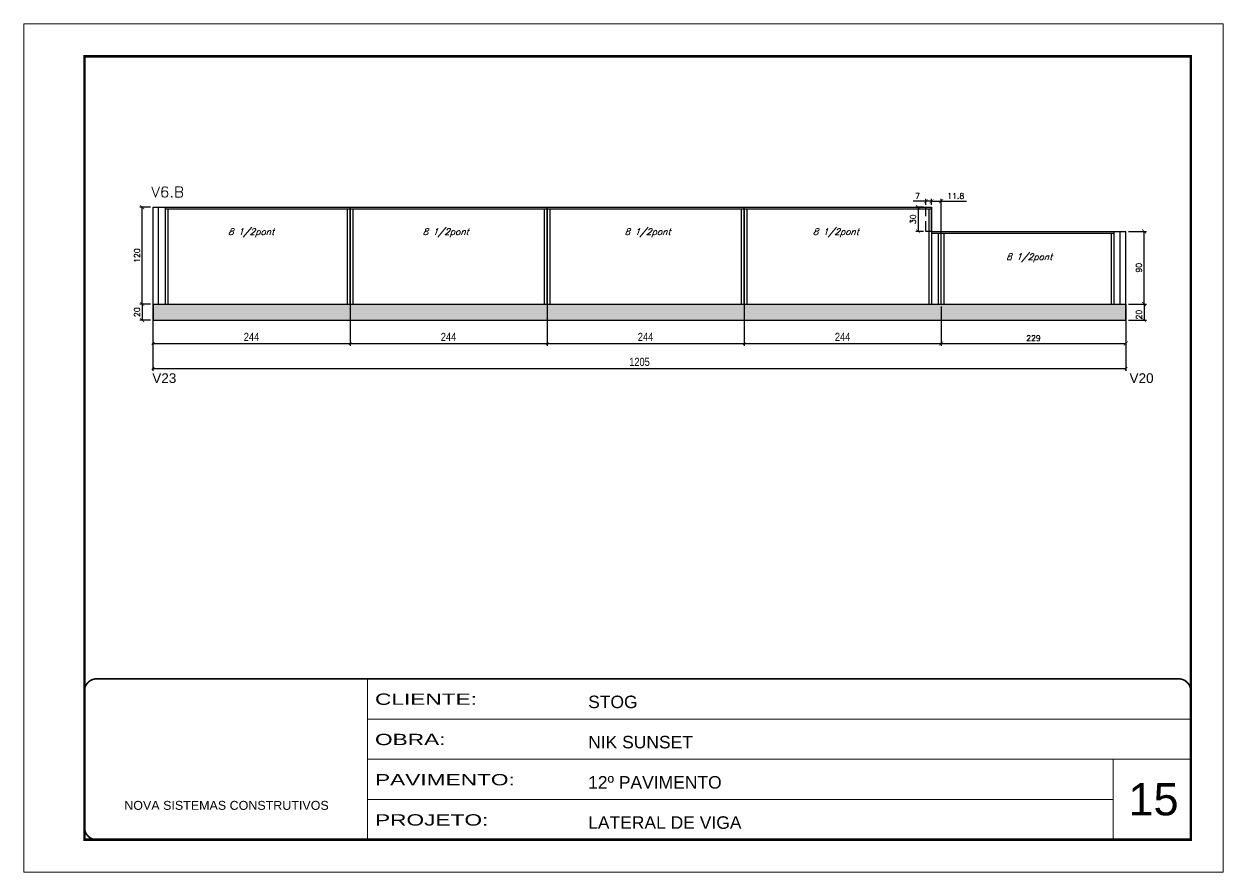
# Model space of a CAD drawing. Extents: x -10448 to -1189, y -11772 to 17235.
# Drawn here: x -7265 to -5780, y 12349 to 13399 of the extents above; entities that cross this region are included whole.
import ezdxf

# ---------------------------------------------------------------- set-up
doc = ezdxf.new("R2010")
doc.units = 0
for name, pattern in [('CONTINUO', [0]), ('DASHED', [0.75, 0.5, -0.25]), ('HIDDEN', [0.375, 0.25, -0.125])]:
    doc.linetypes.add(name, pattern=pattern)
for name, color, linetype in [('5', 5, 'Continuous'), ('COTA', 241, 'Continuous'), ('Painéis', 200, 'Continuous'), ('SARR_2.2x7', 40, 'Continuous'), ('SARR_3.5x7', 81, 'Continuous'), ('texto', 7, 'Continuous')]:
    doc.layers.add(name, color=color, linetype=linetype)
for name, color, linetype, lineweight in [('CARIMBO', 255, 'Continuous', 9), ('Folhas', 255, 'Continuous', 9), ('Hachura', 251, 'Continuous', 9), ('SARRAFO DE PRESSAO', 251, 'DASHED', 9), ('Texto Seção', 7, 'Continuous', 15)]:
    doc.layers.add(name, color=color, linetype=linetype, lineweight=lineweight)
doc.styles.add('ARIAL', font='arial.ttf')
doc.styles.add('COTA TECNICA', font='techl___.ttf', dxfattribs={"height": 10})
doc.styles.add('REGUA-120', font='ROMANS.shx', dxfattribs={"height": 15})
doc.styles.add('Romans', font='romans.shx')
doc.styles.get("Standard").update_dxf_attribs({"font": 'arial.ttf'})
doc.styles.add('Tecnologia', font='')
doc.styles.get('Tecnologia').set_extended_font_data('Forgotten Futurist')
doc.dimstyles.new('Cota Paínel', dxfattribs={"dimtxt": 7, "dimasz": 5, "dimexe": 3, "dimexo": 3, "dimgap": 3, "dimtad": 1, "dimdec": 1, "dimzin": 12, "dimdsep": 46, "dimtxsty": 'Romans', "dimblk": 'ARCHTICK', "dimcen": 0, "dimclrd": 4, "dimclre": 4, "dimclrt": 1, "dimadec": 1, "dimazin": 3, "dimtfac": 1, "dimtdec": 1, "dimtmove": 0, "dimatfit": 3, "dimldrblk": 'OBLIQUE', "dimfxl": 1, "dimtolj": 1, "dimtzin": 12, "dimarcsym": 0})
doc.dimstyles.new('PAINEL', dxfattribs={"dimtxt": 10, "dimasz": 3, "dimexe": 3, "dimexo": 3, "dimgap": 3, "dimtad": 1, "dimdec": 1, "dimzin": 12, "dimdsep": 46, "dimtxsty": 'COTA TECNICA', "dimblk1": 'OBLIQUE', "dimblk2": 'OBLIQUE', "dimsah": 1, "dimcen": 0.9, "dimclrd": 4, "dimclre": 4, "dimclrt": 240, "dimadec": 1, "dimazin": 3, "dimtfac": 1, "dimtdec": 1, "dimtmove": 0, "dimatfit": 3, "dimfxl": 1, "dimtolj": 1, "dimtzin": 12, "dimarcsym": 0})

# ---------------------------------------------------------------- blocks, each defined once
blk = doc.blocks.new('9999999999')
at = {"color": 30, "linetype": 'CONTINUO'}
for p, q in [((98564.6, 34230.2), (98564.6, 34429.4)), ((98564.6, 34379.6), (99584, 34379.6)), ((98564.6, 34329.8), (99488, 34329.8)), ((99584, 34329.8), (99488, 34329.8)), ((99488, 34329.8), (99488, 34230.2)), ((98564.6, 34280), (99488, 34280))]:
    blk.add_line(p, q, dxfattribs=at)
at = {"color": 30, "linetype": 'CONTINUO', "const_width": 2}
blk.add_lwpolyline([(99584, 34230.2), (99584, 34414.4, 0.414214), (99569, 34429.4), (98229, 34429.4, 0.414214), (98214, 34414.4), (98214, 34245.2, 0.414214), (98229, 34230.2), (99584, 34230.2)], format="xyb", dxfattribs=at)
at = {"layer": 'Folhas'}
blk.add_lwpolyline([(98139, 34190.2), (99624, 34190.2), (99624, 35240.2), (98139, 35240.2)], close=True, dxfattribs=at)
at = {"layer": 'Folhas', "color": 30, "const_width": 3}
blk.add_lwpolyline([(98214, 34230.2), (99584, 34230.2), (99584, 35200.2), (98214, 35200.2)], close=True, dxfattribs=at)
at = {"color": 7, "linetype": 'Continuous', "ltscale": 5, "style": 'ARIAL'}
for s, height, p in [('STOG', 15.48, (98837.7, 34393.1)), ('NIK SUNSET', 15.48, (98837.7, 34343.3)), ('12º PAVIMENTO', 15.483, (98837.7, 34293.5)), ('NOVA SISTEMAS CONSTRUTIVOS', 11.059, (98263.2, 34267.2)), ('LATERAL DE VIGA', 15.483, (98837.7, 34243.7))]:
    blk.add_text(s, height=height, dxfattribs=at).set_placement(p)
at = {"layer": 'Folhas', "color": 7, "style": 'Tecnologia', "width": 1.5}
for s, p in [('CLIENTE:', (98573.7, 34397.2)), ('OBRA:', (98573.7, 34347.3)), ('PAVIMENTO:', (98573.7, 34297.5)), ('PROJETO:', (98573.7, 34247.7))]:
    blk.add_text(s, height=14, dxfattribs=at).set_placement(p)
blk = doc.blocks.new('_Oblique')
at = {"color": 0, "linetype": 'ByBlock', "lineweight": -2}
blk.add_line((-0.5, -0.5), (0.5, 0.5), dxfattribs=at)
blk = doc.blocks.new('*D311')
at = {"layer": 'COTA', "color": 4, "linetype": 'ByBlock', "lineweight": -2, "transparency": 16777216}
for p, q in [((-7105, 13050.4), (-7105, 13000)), ((-6861, 13050.4), (-6861, 13000)), ((-7105, 13003), (-6861, 13003))]:
    blk.add_line(p, q, dxfattribs=at)
at = {"layer": 'Defpoints', "color": 0, "linetype": 'ByBlock', "transparency": 16777216}
for p in [(-7105, 13053.4), (-6861, 13053.4), (-6861, 13003)]:
    blk.add_point(p, dxfattribs=at)
at = {"layer": 'COTA', "color": 4, "linetype": 'ByBlock', "lineweight": -2, "transparency": 16777216, "xscale": 3, "yscale": 3, "zscale": 3, "rotation": 180}
blk.add_blockref('_Oblique', (-7105, 13003), dxfattribs=at)
at = {"layer": 'COTA', "color": 4, "linetype": 'ByBlock', "lineweight": -2, "transparency": 16777216, "xscale": 3, "yscale": 3, "zscale": 3}
blk.add_blockref('_Oblique', (-6861, 13003), dxfattribs=at)
at = {"layer": 'COTA', "color": 240, "linetype": 'ByBlock', "transparency": 16777216, "insert": (-6983, 13011.1), "char_height": 10, "attachment_point": 5, "style": 'COTA TECNICA'}
blk.add_mtext('\\A1;244', dxfattribs=at)
blk = doc.blocks.new('*D312')
at = {"layer": 'COTA', "color": 4, "linetype": 'ByBlock', "lineweight": -2, "transparency": 16777216}
for p, q in [((-6861, 13050.4), (-6861, 13000)), ((-6617, 13050.4), (-6617, 13000)), ((-6861, 13003), (-6617, 13003))]:
    blk.add_line(p, q, dxfattribs=at)
at = {"layer": 'Defpoints', "color": 0, "linetype": 'ByBlock', "transparency": 16777216}
for p in [(-6861, 13053.4), (-6617, 13053.4), (-6617, 13003)]:
    blk.add_point(p, dxfattribs=at)
at = {"layer": 'COTA', "color": 4, "linetype": 'ByBlock', "lineweight": -2, "transparency": 16777216, "xscale": 3, "yscale": 3, "zscale": 3, "rotation": 180}
blk.add_blockref('_Oblique', (-6861, 13003), dxfattribs=at)
at = {"layer": 'COTA', "color": 4, "linetype": 'ByBlock', "lineweight": -2, "transparency": 16777216, "xscale": 3, "yscale": 3, "zscale": 3}
blk.add_blockref('_Oblique', (-6617, 13003), dxfattribs=at)
at = {"layer": 'COTA', "color": 240, "linetype": 'ByBlock', "transparency": 16777216, "insert": (-6739, 13011.1), "char_height": 10, "attachment_point": 5, "style": 'COTA TECNICA'}
blk.add_mtext('\\A1;244', dxfattribs=at)
blk = doc.blocks.new('*D313')
at = {"layer": 'COTA', "color": 4, "linetype": 'ByBlock', "lineweight": -2, "transparency": 16777216}
for p, q in [((-7105, 13050.4), (-7105, 12969)), ((-5900, 13050.4), (-5900, 12969)), ((-7105, 12972), (-5900, 12972))]:
    blk.add_line(p, q, dxfattribs=at)
at = {"layer": 'Defpoints', "color": 0, "linetype": 'ByBlock', "transparency": 16777216}
for p in [(-7105, 13053.4), (-5900, 13053.4), (-5900, 12972)]:
    blk.add_point(p, dxfattribs=at)
at = {"layer": 'COTA', "color": 4, "linetype": 'ByBlock', "lineweight": -2, "transparency": 16777216, "xscale": 3, "yscale": 3, "zscale": 3, "rotation": 180}
blk.add_blockref('_Oblique', (-7105, 12972), dxfattribs=at)
at = {"layer": 'COTA', "color": 4, "linetype": 'ByBlock', "lineweight": -2, "transparency": 16777216, "xscale": 3, "yscale": 3, "zscale": 3}
blk.add_blockref('_Oblique', (-5900, 12972), dxfattribs=at)
at = {"layer": 'COTA', "color": 240, "linetype": 'ByBlock', "transparency": 16777216, "insert": (-6502.5, 12980.1), "char_height": 10, "attachment_point": 5, "style": 'COTA TECNICA'}
blk.add_mtext('\\A1;1205', dxfattribs=at)
blk = doc.blocks.new('*D314')
at = {"layer": 'COTA', "color": 4, "linetype": 'ByBlock', "lineweight": -2, "transparency": 16777216}
for p, q in [((-6373, 13050.4), (-6373, 13000)), ((-6129, 13048.7), (-6129, 13000)), ((-6373, 13003), (-6129, 13003))]:
    blk.add_line(p, q, dxfattribs=at)
at = {"layer": 'Defpoints', "color": 0, "linetype": 'ByBlock', "transparency": 16777216}
for p in [(-6373, 13053.4), (-6129, 13051.7), (-6129, 13003)]:
    blk.add_point(p, dxfattribs=at)
at = {"layer": 'COTA', "color": 4, "linetype": 'ByBlock', "lineweight": -2, "transparency": 16777216, "xscale": 3, "yscale": 3, "zscale": 3, "rotation": 180}
blk.add_blockref('_Oblique', (-6373, 13003), dxfattribs=at)
at = {"layer": 'COTA', "color": 4, "linetype": 'ByBlock', "lineweight": -2, "transparency": 16777216, "xscale": 3, "yscale": 3, "zscale": 3}
blk.add_blockref('_Oblique', (-6129, 13003), dxfattribs=at)
at = {"layer": 'COTA', "color": 240, "linetype": 'ByBlock', "transparency": 16777216, "insert": (-6251, 13011.1), "char_height": 10, "attachment_point": 5, "style": 'COTA TECNICA'}
blk.add_mtext('\\A1;244', dxfattribs=at)
blk = doc.blocks.new('*D315')
at = {"layer": 'COTA', "color": 4, "linetype": 'ByBlock', "lineweight": -2, "transparency": 16777216}
for p, q in [((-6617, 13050.4), (-6617, 13000)), ((-6373, 13050.4), (-6373, 13000)), ((-6617, 13003), (-6373, 13003))]:
    blk.add_line(p, q, dxfattribs=at)
at = {"layer": 'Defpoints', "color": 0, "linetype": 'ByBlock', "transparency": 16777216}
for p in [(-6617, 13053.4), (-6373, 13053.4), (-6373, 13003)]:
    blk.add_point(p, dxfattribs=at)
at = {"layer": 'COTA', "color": 4, "linetype": 'ByBlock', "lineweight": -2, "transparency": 16777216, "xscale": 3, "yscale": 3, "zscale": 3, "rotation": 180}
blk.add_blockref('_Oblique', (-6617, 13003), dxfattribs=at)
at = {"layer": 'COTA', "color": 4, "linetype": 'ByBlock', "lineweight": -2, "transparency": 16777216, "xscale": 3, "yscale": 3, "zscale": 3}
blk.add_blockref('_Oblique', (-6373, 13003), dxfattribs=at)
at = {"layer": 'COTA', "color": 240, "linetype": 'ByBlock', "transparency": 16777216, "insert": (-6495, 13011.1), "char_height": 10, "attachment_point": 5, "style": 'COTA TECNICA'}
blk.add_mtext('\\A1;244', dxfattribs=at)
blk = doc.blocks.new('_ArchTick')
at = {"color": 0, "linetype": 'ByBlock', "const_width": 0.15}
blk.add_lwpolyline([(-0.5, -0.5), (0.5, 0.5)], dxfattribs=at)
blk = doc.blocks.new('*D316')
at = {"layer": 'COTA', "color": 4, "lineweight": -2, "transparency": 16777216}
for p, q in [((-5897, 13051.7), (-5874.5, 13051.7)), ((-5877.5, 13051.7), (-5877.5, 13031.7)), ((-5897, 13031.7), (-5874.5, 13031.7))]:
    blk.add_line(p, q, dxfattribs=at)
at = {"layer": 'Defpoints', "color": 0, "transparency": 16777216}
for p in [(-5900, 13051.7), (-5900, 13031.7), (-5877.5, 13031.7)]:
    blk.add_point(p, dxfattribs=at)
at = {"layer": 'COTA', "color": 4, "lineweight": -2, "transparency": 16777216, "xscale": 5, "yscale": 5, "zscale": 5}
for p, rotation in [((-5877.5, 13051.7), 90), ((-5877.5, 13031.7), 270)]:
    blk.add_blockref('_ArchTick', p, dxfattribs=dict(at, rotation=rotation))
at = {"layer": 'COTA', "color": 1, "transparency": 16777216, "insert": (-5884, 13038.7), "char_height": 7, "attachment_point": 5, "rotation": 90, "style": 'Romans'}
blk.add_mtext('\\A1;20', dxfattribs=at)
blk = doc.blocks.new('*D317')
at = {"layer": 'COTA', "color": 4, "lineweight": -2, "transparency": 16777216}
for p, q in [((-5897, 13141.7), (-5874.5, 13141.7)), ((-5877.5, 13051.7), (-5877.5, 13141.7)), ((-5897, 13051.7), (-5874.5, 13051.7))]:
    blk.add_line(p, q, dxfattribs=at)
at = {"layer": 'Defpoints', "color": 0, "transparency": 16777216}
for p in [(-5900, 13141.7), (-5877.5, 13141.7), (-5900, 13051.7)]:
    blk.add_point(p, dxfattribs=at)
at = {"layer": 'COTA', "color": 4, "lineweight": -2, "transparency": 16777216, "xscale": 5, "yscale": 5, "zscale": 5}
for p, rotation in [((-5877.5, 13141.7), 90), ((-5877.5, 13051.7), 270)]:
    blk.add_blockref('_ArchTick', p, dxfattribs=dict(at, rotation=rotation))
at = {"layer": 'COTA', "color": 1, "transparency": 16777216, "insert": (-5884, 13096.7), "char_height": 7, "attachment_point": 5, "rotation": 90, "style": 'Romans'}
blk.add_mtext('\\A1;90', dxfattribs=at)
blk = doc.blocks.new('*D318')
at = {"layer": 'COTA', "color": 4, "lineweight": -2, "transparency": 16777216}
for p, q in [((-6147.8, 13179), (-6163.4, 13179)), ((-6147.8, 13174.7), (-6147.8, 13182)), ((-6140.8, 13179), (-6147.8, 13179)), ((-6140.8, 13174.7), (-6140.8, 13182))]:
    blk.add_line(p, q, dxfattribs=at)
at = {"layer": 'Defpoints', "color": 0, "transparency": 16777216}
for p in [(-6147.8, 13179), (-6147.8, 13171.7), (-6140.8, 13171.7)]:
    blk.add_point(p, dxfattribs=at)
at = {"layer": 'COTA', "color": 4, "lineweight": -2, "transparency": 16777216, "xscale": 5, "yscale": 5, "zscale": 5, "rotation": 180}
blk.add_blockref('_ArchTick', (-6147.8, 13179), dxfattribs=at)
at = {"layer": 'COTA', "color": 4, "lineweight": -2, "transparency": 16777216, "xscale": 5, "yscale": 5, "zscale": 5}
blk.add_blockref('_ArchTick', (-6140.8, 13179), dxfattribs=at)
at = {"layer": 'COTA', "color": 1, "transparency": 16777216, "insert": (-6158.1, 13185.5), "char_height": 7, "attachment_point": 5, "style": 'Romans'}
blk.add_mtext('\\A1;7', dxfattribs=at)
blk = doc.blocks.new('*D319')
at = {"layer": 'COTA', "color": 4, "lineweight": -2, "transparency": 16777216}
for p, q in [((-6129, 13048.7), (-6129, 13000)), ((-5900, 13050.4), (-5900, 13000)), ((-6129, 13003), (-5900, 13003))]:
    blk.add_line(p, q, dxfattribs=at)
at = {"layer": 'Defpoints', "color": 0, "transparency": 16777216}
for p in [(-5900, 13053.4), (-6129, 13051.7), (-5900, 13003)]:
    blk.add_point(p, dxfattribs=at)
at = {"layer": 'COTA', "color": 4, "lineweight": -2, "transparency": 16777216, "xscale": 5, "yscale": 5, "zscale": 5, "rotation": 180}
blk.add_blockref('_ArchTick', (-6129, 13003), dxfattribs=at)
at = {"layer": 'COTA', "color": 4, "lineweight": -2, "transparency": 16777216, "xscale": 5, "yscale": 5, "zscale": 5}
blk.add_blockref('_ArchTick', (-5900, 13003), dxfattribs=at)
at = {"layer": 'COTA', "color": 1, "transparency": 16777216, "insert": (-6014.5, 13009.5), "char_height": 7, "attachment_point": 5, "style": 'Romans'}
blk.add_mtext('\\A1;229', dxfattribs=at)
blk = doc.blocks.new('*D320')
at = {"layer": 'COTA', "color": 4, "lineweight": -2, "transparency": 16777216}
for p, q in [((-6150.8, 13171.7), (-6160.3, 13171.7)), ((-6157.3, 13171.7), (-6157.3, 13141.7)), ((-6150.8, 13141.7), (-6160.3, 13141.7))]:
    blk.add_line(p, q, dxfattribs=at)
at = {"layer": 'Defpoints', "color": 0, "transparency": 16777216}
for p in [(-6147.8, 13171.7), (-6157.3, 13141.7), (-6147.8, 13141.7)]:
    blk.add_point(p, dxfattribs=at)
at = {"layer": 'COTA', "color": 4, "lineweight": -2, "transparency": 16777216, "xscale": 5, "yscale": 5, "zscale": 5}
for p, rotation in [((-6157.3, 13171.7), 90), ((-6157.3, 13141.7), 270)]:
    blk.add_blockref('_ArchTick', p, dxfattribs=dict(at, rotation=rotation))
at = {"layer": 'COTA', "color": 1, "transparency": 16777216, "insert": (-6163.8, 13156.7), "char_height": 7, "attachment_point": 5, "rotation": 90, "style": 'Romans'}
blk.add_mtext('\\A1;30', dxfattribs=at)
blk = doc.blocks.new('*D321')
at = {"layer": 'COTA', "color": 4, "lineweight": -2, "transparency": 16777216}
for p, q in [((-6140.8, 13174.7), (-6140.8, 13182)), ((-6140.8, 13179), (-6129, 13179)), ((-6129, 13142.5), (-6129, 13182)), ((-6129, 13179), (-6097.6, 13179))]:
    blk.add_line(p, q, dxfattribs=at)
at = {"layer": 'Defpoints', "color": 0, "transparency": 16777216}
for p in [(-6129, 13179), (-6140.8, 13171.7), (-6129, 13139.5)]:
    blk.add_point(p, dxfattribs=at)
at = {"layer": 'COTA', "color": 4, "lineweight": -2, "transparency": 16777216, "xscale": 5, "yscale": 5, "zscale": 5, "rotation": 180}
blk.add_blockref('_ArchTick', (-6140.8, 13179), dxfattribs=at)
at = {"layer": 'COTA', "color": 4, "lineweight": -2, "transparency": 16777216, "xscale": 5, "yscale": 5, "zscale": 5}
blk.add_blockref('_ArchTick', (-6129, 13179), dxfattribs=at)
at = {"layer": 'COTA', "color": 1, "transparency": 16777216, "insert": (-6110.8, 13185.5), "char_height": 7, "attachment_point": 5, "style": 'Romans'}
blk.add_mtext('\\A1;11.8', dxfattribs=at)
blk = doc.blocks.new('*D322')
at = {"layer": 'COTA', "color": 4, "lineweight": -2, "transparency": 16777216}
for p, q in [((-7108, 13171.7), (-7121.3, 13171.7)), ((-7118.3, 13051.7), (-7118.3, 13171.7)), ((-7108, 13051.7), (-7121.3, 13051.7))]:
    blk.add_line(p, q, dxfattribs=at)
at = {"layer": 'Defpoints', "color": 0, "transparency": 16777216}
for p in [(-7118.3, 13171.7), (-7105, 13171.7), (-7105, 13051.7)]:
    blk.add_point(p, dxfattribs=at)
at = {"layer": 'COTA', "color": 4, "lineweight": -2, "transparency": 16777216, "xscale": 5, "yscale": 5, "zscale": 5}
for p, rotation in [((-7118.3, 13171.7), 90), ((-7118.3, 13051.7), 270)]:
    blk.add_blockref('_ArchTick', p, dxfattribs=dict(at, rotation=rotation))
at = {"layer": 'COTA', "color": 1, "transparency": 16777216, "insert": (-7124.8, 13111.7), "char_height": 7, "attachment_point": 5, "rotation": 90, "style": 'Romans'}
blk.add_mtext('\\A1;120', dxfattribs=at)
blk = doc.blocks.new('*D323')
at = {"layer": 'COTA', "color": 4, "lineweight": -2, "transparency": 16777216}
for p, q in [((-7108, 13051.7), (-7121.3, 13051.7)), ((-7118.3, 13051.7), (-7118.3, 13031.7)), ((-7108, 13031.7), (-7121.3, 13031.7))]:
    blk.add_line(p, q, dxfattribs=at)
at = {"layer": 'Defpoints', "color": 0, "transparency": 16777216}
for p in [(-7105, 13051.7), (-7118.3, 13031.7), (-7105, 13031.7)]:
    blk.add_point(p, dxfattribs=at)
at = {"layer": 'COTA', "color": 4, "lineweight": -2, "transparency": 16777216, "xscale": 5, "yscale": 5, "zscale": 5}
for p, rotation in [((-7118.3, 13051.7), 90), ((-7118.3, 13031.7), 270)]:
    blk.add_blockref('_ArchTick', p, dxfattribs=dict(at, rotation=rotation))
at = {"layer": 'COTA', "color": 1, "transparency": 16777216, "insert": (-7124.8, 13041.7), "char_height": 7, "attachment_point": 5, "rotation": 90, "style": 'Romans'}
blk.add_mtext('\\A1;20', dxfattribs=at)

msp = doc.modelspace()

# ---------------------------------------------------------------- hatches: boundary and pattern name
at = {"layer": 'COTA', "linetype": 'ByBlock'}
h = msp.add_hatch(dxfattribs=at)
h.set_pattern_fill('AR-CONC', color=256, scale=0.03)
h.set_pattern_definition([(50, (-33.425, -81.832), (5.4655401, -0.4781726), [0.5715, -6.2865]), (355, (-33.425, -81.832), (-1.0573026, 5.7317054), [0.4572, -5.0292175]), (100.451445, (-32.9693, -81.8717), (4.4082374, 5.2535326), [0.4857003, -5.3427073]), (46.1842, (-33.425, -80.308), (8.1323712, -1.2612698), [0.85725, -9.42975]), (96.63556, (-32.747, -80.413), (7.122124, 7.4227837), [0.7285507, -8.0140682]), (351.18415, (-33.425, -80.308), (7.122124, 7.4227837), [0.685799, -7.543792]), (21, (-32.663, -80.689), (4.5484317, -3.067956), [0.5715, -6.2865]), (326, (-32.663, -80.689), (1.8540609, 5.525639), [0.4572, -5.0292]), (71.451445, (-32.284, -80.9445), (6.4024926, 2.457683), [0.4857003, -5.3426981]), (37.5, (-33.4248, -81.8318), (0.0926581, 2.53665117), [0, -4.96824, 0, -5.1054, 0, -5.04825]), (7.5, (-33.4248, -81.8318), (2.0045899, 3.00541724), [0, -2.91084, 0, -4.85394, 0, -1.92405]), (327.5, (-35.124, -81.8318), (4.06771786, -0.17186232), [0, -1.905, 0, -5.9436, 0, -7.8867]), (317.5, (-35.886, -81.8318), (4.4438754, 0.7627947), [0, -2.4765, 0, -3.94716, 0, -5.6007])])
h.paths.add_polyline_path([(-5899.98, 13031.75), (-5899.98, 13051.75), (-7104.98, 13051.75), (-7104.98, 13031.75)])
at = {"layer": 'Hachura'}
h = msp.add_hatch(color=256, dxfattribs=at)
h.dxf.hatch_style = 1
h.paths.add_polyline_path([(-7014.37, 13221.49), (-7018.37, 13221.49)])
h = msp.add_hatch(color=256, dxfattribs=at)
h.dxf.hatch_style = 1
h.paths.add_polyline_path([(-6976.37, 13221.49), (-6972.37, 13221.49)])

# ---------------------------------------------------------------- linework, layer by layer
at = {"layer": 'COTA', "linetype": 'ByBlock'}
for p, q in [((-7104.98, 13031.75), (-7104.98, 13051.75)), ((-7104.98, 13051.75), (-7104.98, 13031.75)), ((-5899.98, 13031.75), (-5899.98, 13051.75)), ((-5899.98, 13051.75), (-5899.98, 13031.75)), ((-7104.98, 13031.75), (-5899.98, 13031.75))]:
    msp.add_line(p, q, dxfattribs=at)
at = {"layer": 'Painéis', "linetype": 'ByBlock'}
for p, q in [((-7104.98, 13171.75), (-6140.78, 13171.75)), ((-7104.98, 13051.75), (-7104.98, 13171.75)), ((-6860.98, 13051.75), (-6860.98, 13171.75)), ((-6616.98, 13051.75), (-6616.98, 13171.75)), ((-6372.98, 13051.75), (-6372.98, 13171.75)), ((-6140.78, 13141.75), (-6140.78, 13171.75)), ((-6140.78, 13141.75), (-5899.98, 13141.75)), ((-6128.98, 13051.75), (-6128.98, 13141.75)), ((-5899.98, 13051.75), (-5899.98, 13141.75)), ((-7104.98, 13051.75), (-5899.98, 13051.75))]:
    msp.add_line(p, q, dxfattribs=at)
at = {"layer": 'SARR_2.2x7', "linetype": 'Continuous'}
for p, q in [((-7097.98, 13051.75), (-7097.98, 13171.75)), ((-7089.98, 13169.55), (-6860.98, 13169.55)), ((-6860.98, 13169.55), (-6616.98, 13169.55)), ((-6616.98, 13169.55), (-6372.98, 13169.55)), ((-6372.98, 13169.55), (-6140.78, 13169.55)), ((-6140.78, 13139.55), (-6128.98, 13139.55)), ((-6128.98, 13139.55), (-5914.98, 13139.55)), ((-5906.98, 13051.75), (-5906.98, 13141.75))]:
    msp.add_line(p, q, dxfattribs=at)
at = {"layer": 'SARR_2.2x7', "linetype": 'HIDDEN', "ltscale": 50}
for p, q in [((-6147.78, 13141.75), (-6147.78, 13171.75)), ((-6140.78, 13141.75), (-6147.78, 13141.75))]:
    msp.add_line(p, q, dxfattribs=at)
at = {"layer": 'SARR_3.5x7'}
for p, q in [((-7089.98, 13171.75), (-7089.98, 13051.75)), ((-7086.48, 13169.55), (-7086.48, 13051.75)), ((-6864.48, 13169.55), (-6864.48, 13051.75)), ((-6860.98, 13169.55), (-6860.98, 13051.75)), ((-6857.48, 13169.55), (-6857.48, 13051.75)), ((-6620.48, 13169.55), (-6620.48, 13051.75)), ((-6616.98, 13169.55), (-6616.98, 13051.75)), ((-6613.48, 13169.55), (-6613.48, 13051.75)), ((-6376.48, 13169.55), (-6376.48, 13051.75)), ((-6372.98, 13169.55), (-6372.98, 13051.75)), ((-6369.48, 13169.55), (-6369.48, 13051.75)), ((-6144.28, 13169.55), (-6144.28, 13051.75)), ((-6140.78, 13171.75), (-6140.78, 13051.75)), ((-6132.48, 13139.55), (-6132.48, 13051.75)), ((-6125.48, 13139.55), (-6125.48, 13051.75)), ((-5918.48, 13139.55), (-5918.48, 13051.75)), ((-5914.98, 13141.75), (-5914.98, 13051.75)), ((-7089.98, 13051.75), (-7086.48, 13051.75)), ((-6864.48, 13051.75), (-6860.98, 13051.75)), ((-6860.98, 13051.75), (-6857.48, 13051.75)), ((-6620.48, 13051.75), (-6616.98, 13051.75)), ((-6616.98, 13051.75), (-6613.48, 13051.75)), ((-6376.48, 13051.75), (-6372.98, 13051.75)), ((-6372.98, 13051.75), (-6369.48, 13051.75)), ((-5918.48, 13051.75), (-5914.98, 13051.75))]:
    msp.add_line(p, q, dxfattribs=at)

# ---------------------------------------------------------------- block references
at = {"layer": 'SARRAFO DE PRESSAO', "color": 6, "linetype": 'ByBlock'}
msp.add_blockref('9999999999', (-105403.76, -21841.7), dxfattribs=at)

# ---------------------------------------------------------------- texts
at = {"layer": '5', "linetype": 'Continuous'}
for s, p in [('V23', (-7105.91, 12954.02)), ('V20', (-5895.58, 12954.02))]:
    msp.add_text(s, height=12, rotation=0.00004, dxfattribs=at).set_placement(p)
at = {"layer": 'CARIMBO', "style": 'ARIAL'}
msp.add_text('15', height=40, dxfattribs=at).set_placement((-5896.92, 12418.65))
at = {"layer": 'texto', "color": 2, "char_height": 8, "attachment_point": 5, "style": 'Romans'}
for insert in [(-6983.48, 13139.97), (-6742.48, 13139.97), (-6492.46, 13139.97), (-6259.29, 13139.97), (-6019.77, 13108.97)]:
    msp.add_mtext('{\\Q19;\\C256;8 1/2pont}', dxfattribs=dict(at, insert=insert))
at = {"layer": 'Texto Seção', "style": 'REGUA-120', "width": 1.05}
msp.add_text('V6.B', height=13, dxfattribs=at).set_placement((-7106.98, 13183.93))

# ---------------------------------------------------------------- dimensions: what is measured, and where the dimension line sits
at = {"layer": 'COTA'}
for base, p1, p2, picture, middle in [((-6147.78, 13178.97), (-6140.78, 13171.75), (-6147.78, 13171.75), '*D318', (-6158.12, 13185.47)), ((-6128.98, 13178.97), (-6140.78, 13171.75), (-6128.98, 13139.55), '*D321', (-6110.82, 13185.47)), ((-5899.98, 13003.02), (-6128.98, 13051.75), (-5899.98, 13053.39), '*D319', (-6014.48, 13009.52))]:
    dim = msp.add_linear_dim(base=base, p1=p1, p2=p2, dimstyle='Cota Paínel', dxfattribs=at)
    dim.commit()
    dim.dimension.update_dxf_attribs({"geometry": picture, "text_midpoint": middle})
for base, p1, p2, picture, middle in [((-7118.28, 13171.75), (-7104.98, 13051.75), (-7104.98, 13171.75), '*D322', (-7124.78, 13111.75)), ((-6157.33, 13141.75), (-6147.78, 13171.75), (-6147.78, 13141.75), '*D320', (-6163.83, 13156.75)), ((-5877.5, 13141.75), (-5899.98, 13051.75), (-5899.98, 13141.75), '*D317', (-5884, 13096.75)), ((-7118.28, 13031.75), (-7104.98, 13051.75), (-7104.98, 13031.75), '*D323', (-7124.78, 13041.75))]:
    dim = msp.add_linear_dim(base=base, p1=p1, p2=p2, angle=90, dimstyle='Cota Paínel', dxfattribs=at)
    dim.commit()
    dim.dimension.update_dxf_attribs({"geometry": picture, "text_midpoint": middle})
at = {"layer": 'COTA', "linetype": 'ByBlock'}
for base, p1, p2, picture, middle in [((-6860.98, 13003.02), (-7104.98, 13053.39), (-6860.98, 13053.39), '*D311', (-6982.98, 13011.1)), ((-5899.98, 12972.03), (-7104.98, 13053.39), (-5899.98, 13053.39), '*D313', (-6502.48, 12980.14)), ((-6372.98, 13003.02), (-6616.98, 13053.39), (-6372.98, 13053.39), '*D315', (-6494.98, 13011.1)), ((-6128.98, 13003.02), (-6372.98, 13053.39), (-6128.98, 13051.75), '*D314', (-6250.98, 13011.1))]:
    dim = msp.add_linear_dim(base=base, p1=p1, p2=p2, dimstyle='PAINEL', dxfattribs=at)
    dim.commit()
    dim.dimension.update_dxf_attribs({"geometry": picture, "text_midpoint": middle})
dim = msp.add_linear_dim(base=(-6616.98, 13003.02), p1=(-6860.98, 13053.39), p2=(-6616.98, 13053.39), dimstyle='PAINEL', override={"dimtmove": 1}, dxfattribs=at)
dim.commit()
dim.dimension.update_dxf_attribs({"geometry": '*D312', "text_midpoint": (-6738.98, 13011.1)})
at = {"layer": 'COTA'}
dim = msp.add_linear_dim(base=(-5877.5, 13031.75), p1=(-5899.98, 13051.75), p2=(-5899.98, 13031.75), angle=90, dimstyle='Cota Paínel', dxfattribs=at)
dim.commit()
dim.dimension.update_dxf_attribs({"geometry": '*D316', "text_midpoint": (-5877.5, 13038.75), "dimtype": 160})

doc.saveas('drawing.dxf')
